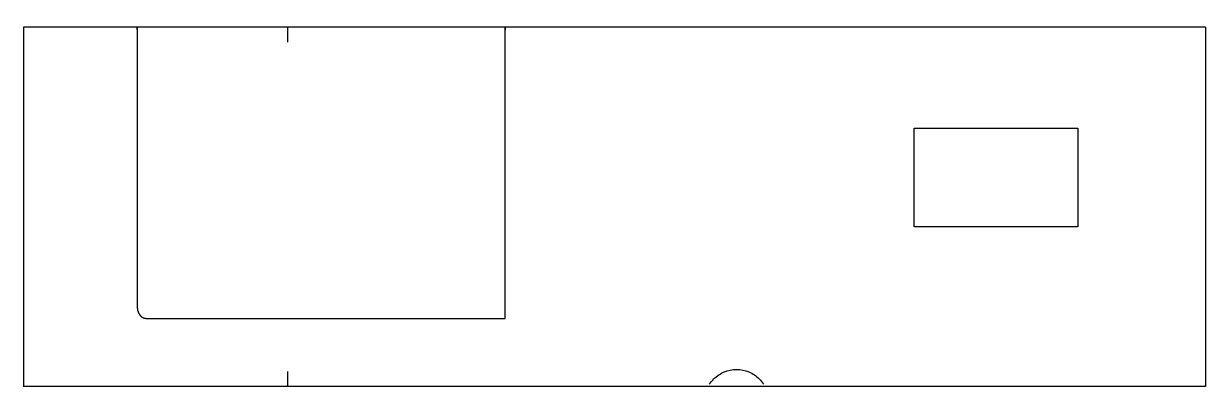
# Model space of a CAD drawing. Extents: x 4788 to 5025, y -754 to -681.
import ezdxf

# ---------------------------------------------------------------- set-up
doc = ezdxf.new("R2010")
doc.units = 0
doc.header["$LTSCALE"] = 12
doc.header["$MEASUREMENT"] = 0
doc.layers.add('MARKING', color=11, linetype='CONTINUOUS')
doc.layers.add('SHELL', color=40, linetype='CONTINUOUS')

msp = doc.modelspace()

# ---------------------------------------------------------------- linework, layer by layer
at = {"layer": 'MARKING'}
for p, q in [((4840.91, -682), (4840.91, -685)), ((4840.91, -751), (4840.91, -754))]:
    msp.add_line(p, q, dxfattribs=at)
for points, degree, knots in [([(4810.78, -682), (4810.78, -682.5), (4810.78, -737.92)], 1, [0, 0, 0.0089417, 1, 1]), ([(4884.58, -740.37), (4884.58, -682.5), (4884.58, -682)], 1, [0, 0, 0.9914335, 1, 1]), ([(4966.61, -702.25), (4969.34, -702.25), (4973.45, -702.25), (4978.92, -702.25), (4983.03, -702.25), (4987.14, -702.25), (4992.62, -702.25), (4996.72, -702.25), (4999.46, -702.25)], 3, [0, 0, 0, 0, 0.249756, 0.374841, 0.5, 0.625159, 0.750244, 1, 1, 1, 1]), ([(4999.46, -722), (4996.72, -722), (4992.62, -722), (4987.14, -722), (4983.03, -722), (4978.92, -722), (4973.45, -722), (4969.34, -722), (4966.61, -722)], 3, [0, 0, 0, 0, 0.249756, 0.374841, 0.5, 0.625159, 0.750244, 1, 1, 1, 1]), ([(4810.78, -737.92), (4810.78, -737.94), (4810.78, -737.98), (4810.78, -738.04), (4810.78, -738.08), (4810.78, -738.12), (4810.79, -738.16), (4810.79, -738.2), (4810.79, -738.24), (4810.8, -738.28), (4810.8, -738.31), (4810.8, -738.35), (4810.81, -738.39), (4810.82, -738.43), (4810.82, -738.47), (4810.83, -738.51), (4810.83, -738.55), (4810.84, -738.59), (4810.85, -738.62), (4810.86, -738.66), (4810.87, -738.7), (4810.88, -738.74), (4810.88, -738.77), (4810.89, -738.81), (4810.9, -738.85), (4810.92, -738.88), (4810.93, -738.92), (4810.94, -738.96), (4810.95, -738.99), (4810.96, -739.03), (4810.98, -739.06), (4810.99, -739.1), (4811, -739.13), (4811.02, -739.16), (4811.03, -739.2), (4811.04, -739.23), (4811.06, -739.26), (4811.08, -739.3), (4811.09, -739.33), (4811.11, -739.36), (4811.12, -739.39), (4811.14, -739.42), (4811.16, -739.45), (4811.18, -739.48), (4811.19, -739.51), (4811.21, -739.54), (4811.23, -739.57), (4811.25, -739.6), (4811.27, -739.63), (4811.29, -739.66), (4811.31, -739.68), (4811.33, -739.71), (4811.35, -739.74), (4811.38, -739.77), (4811.4, -739.8), (4811.43, -739.83), (4811.46, -739.86), (4811.49, -739.89), (4811.52, -739.92), (4811.55, -739.95), (4811.57, -739.97), (4811.6, -740), (4811.64, -740.03), (4811.67, -740.05), (4811.7, -740.07), (4811.73, -740.1), (4811.76, -740.12), (4811.79, -740.14), (4811.82, -740.16), (4811.86, -740.18), (4811.89, -740.2), (4811.92, -740.21), (4811.96, -740.23), (4811.99, -740.25), (4812.03, -740.26), (4812.06, -740.27), (4812.1, -740.29), (4812.13, -740.3), (4812.17, -740.31), (4812.2, -740.32), (4812.24, -740.33), (4812.27, -740.34), (4812.31, -740.34), (4812.34, -740.35), (4812.38, -740.35), (4812.42, -740.36), (4812.47, -740.36), (4812.52, -740.37), (4812.55, -740.37)], 3, [0, 0, 0, 0, 0.0239, 0.03585, 0.047785, 0.059705, 0.071598, 0.083477, 0.095328, 0.107165, 0.118971, 0.13076, 0.142515, 0.154251, 0.16595, 0.177629, 0.189268, 0.200885, 0.212459, 0.22401, 0.235515, 0.246994, 0.258426, 0.269831, 0.281186, 0.292512, 0.303786, 0.31503, 0.326219, 0.337378, 0.34848, 0.359549, 0.37056, 0.381538, 0.392456, 0.40334, 0.414162, 0.424949, 0.435674, 0.446363, 0.456987, 0.467576, 0.4781, 0.488587, 0.499009, 0.509394, 0.519714, 0.529996, 0.540212, 0.550391, 0.560504, 0.57058, 0.581419, 0.593034, 0.605403, 0.617696, 0.629913, 0.64205, 0.654114, 0.666105, 0.67802, 0.689865, 0.701637, 0.713342, 0.724984, 0.736557, 0.74807, 0.759525, 0.770919, 0.78226, 0.793545, 0.804782, 0.815974, 0.82712, 0.838226, 0.849294, 0.860328, 0.87133, 0.882303, 0.893253, 0.904183, 0.915094, 0.925992, 0.93688, 0.947762, 0.958641, 0.970248, 1, 1, 1, 1]), ([(4840.91, -740.37), (4844.5, -740.37), (4849.89, -740.37), (4857.09, -740.37), (4862.5, -740.37), (4867.9, -740.37), (4875.1, -740.37), (4880.99, -740.37), (4884.58, -740.37)], 3, [0, 0, 0, 0, 0.249578, 0.374725, 0.5, 0.625275, 0.750422, 1, 1, 1, 1])]:
    msp.add_open_spline(points, degree=degree, knots=knots, dxfattribs=at)
for points in [[(4966.61, -722), (4966.61, -702.25)], [(4999.46, -702.25), (4999.46, -722)], [(4812.55, -740.37), (4840.91, -740.37)]]:
    msp.add_open_spline(points, degree=1, dxfattribs=at)
at = {"layer": 'SHELL'}
for p, q in [((5025.01, -682), (4788.01, -682)), ((4788.01, -682), (4788.01, -754)), ((5025.01, -682), (5025.01, -754)), ((5025.01, -754), (4788.01, -754))]:
    msp.add_line(p, q, dxfattribs=at)
msp.add_open_spline([(4925.58, -753.56), (4925.83, -753.18), (4926.12, -752.83), (4927.03, -751.91), (4927.75, -751.44), (4929.3, -750.79), (4930.15, -750.62), (4931.83, -750.62), (4932.67, -750.79), (4934.23, -751.44), (4934.95, -751.91), (4935.86, -752.83), (4936.15, -753.18), (4936.39, -753.56)], degree=3, knots=[0.0914989, 0.0914989, 0.0914989, 0.0914989, 0.1250034, 0.1250034, 0.1875051, 0.1875051, 0.2500067, 0.2500067, 0.3125084, 0.3125084, 0.3750101, 0.3750101, 0.4085028, 0.4085028, 0.4085028, 0.4085028], dxfattribs=at)

doc.saveas('drawing.dxf')
